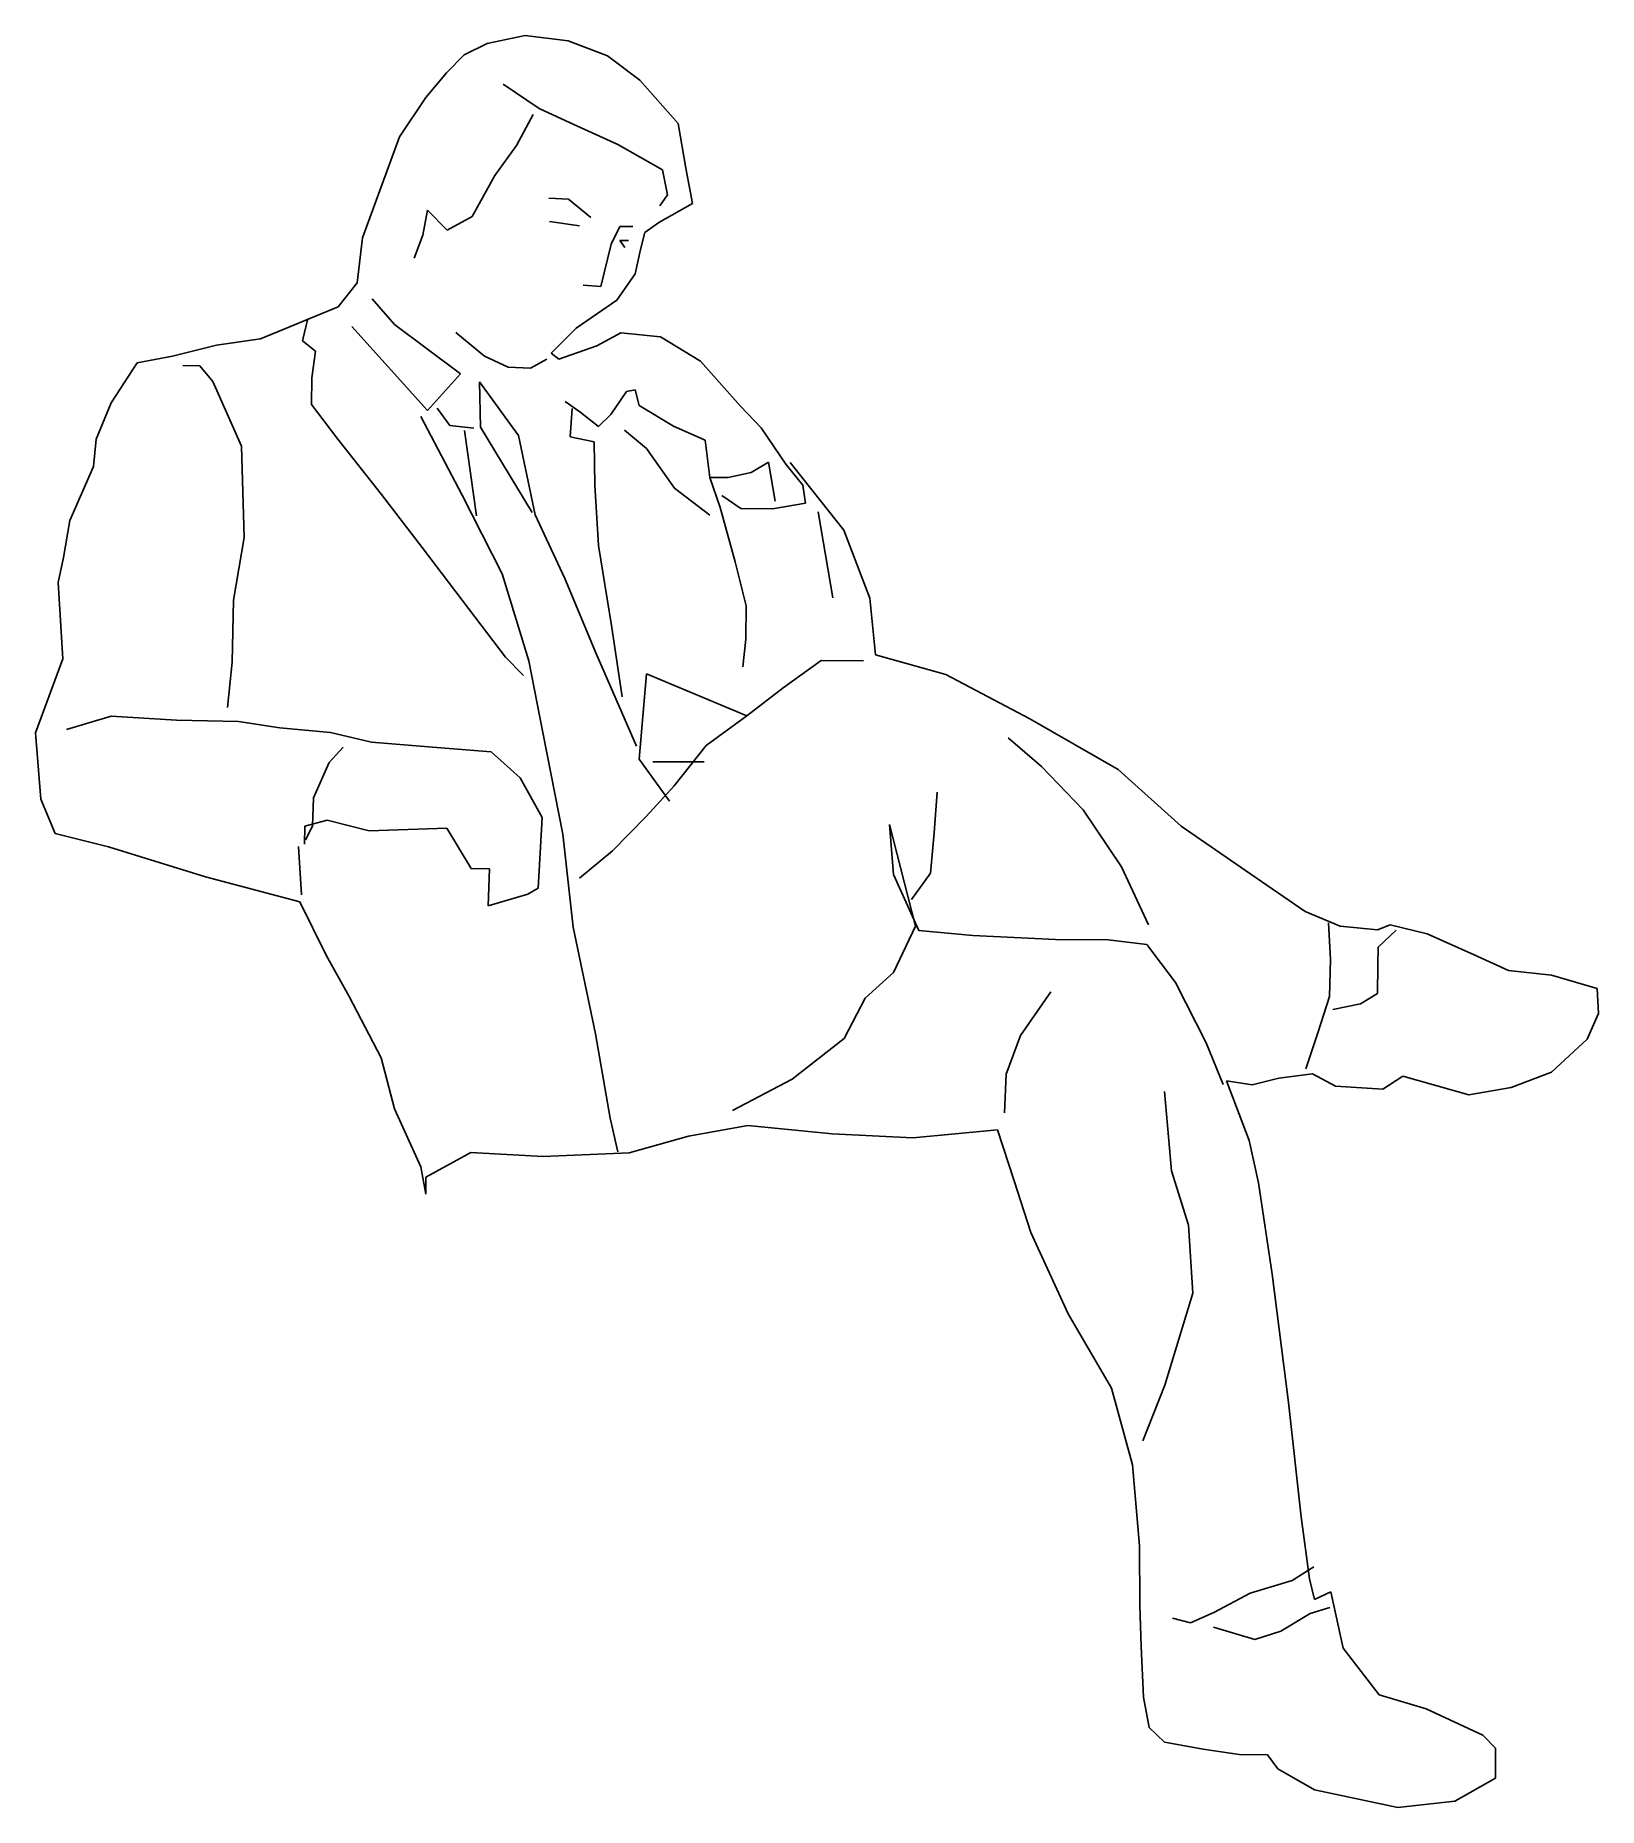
# Model space of a CAD drawing. Header units: millimetres. Extents: x -1633.46 to -1632.36, y 1777.93 to 1779.18.
import ezdxf

# ---------------------------------------------------------------- set-up
doc = ezdxf.new("R2010")
doc.units = ezdxf.units.MM
doc.header["$LTSCALE"] = 10
doc.layers.add('Humanos', color=2, linetype='Continuous')

msp = doc.modelspace()

# ---------------------------------------------------------------- linework, layer by layer
at = {"layer": 'Humanos'}
for p, q in [((-1633.1419, 1779.1725), (-1633.1151, 1779.1783)), ((-1633.1151, 1779.1783), (-1633.0849, 1779.1744)), ((-1633.1581, 1779.1645), (-1633.1419, 1779.1725)), ((-1633.0849, 1779.1744), (-1633.0571, 1779.1639)), ((-1633.1705, 1779.152), (-1633.1581, 1779.1645)), ((-1633.0571, 1779.1639), (-1633.0342, 1779.1467)), ((-1633.1852, 1779.1346), (-1633.1705, 1779.152)), ((-1633.1052, 1779.1267), (-1633.1306, 1779.1439)), ((-1633.0342, 1779.1467), (-1633.0072, 1779.1162)), ((-1633.2036, 1779.1069), (-1633.1852, 1779.1346)), ((-1633.1095, 1779.1225), (-1633.1212, 1779.1008)), ((-1633.0835, 1779.1168), (-1633.1052, 1779.1267)), ((-1633.0497, 1779.1014), (-1633.0835, 1779.1168)), ((-1633.0072, 1779.1162), (-1633.0019, 1779.0847)), ((-1633.2296, 1779.0356), (-1633.2036, 1779.1069)), ((-1633.1212, 1779.1008), (-1633.1365, 1779.0797)), ((-1633.0183, 1779.0836), (-1633.0497, 1779.1014)), ((-1633.1365, 1779.0797), (-1633.1525, 1779.0507)), ((-1633.0148, 1779.066), (-1633.0183, 1779.0836)), ((-1633.0019, 1779.0847), (-1632.9973, 1779.0598)), ((-1633.0203, 1779.0582), (-1633.0148, 1779.066)), ((-1633.184, 1779.0552), (-1633.1871, 1779.0376)), ((-1633.1701, 1779.0412), (-1633.184, 1779.0552)), ((-1633.0845, 1779.0629), (-1633.0985, 1779.0636)), ((-1633.0689, 1779.0501), (-1633.0845, 1779.0629)), ((-1632.9973, 1779.0598), (-1633.021, 1779.0466)), ((-1633.1525, 1779.0507), (-1633.1701, 1779.0412)), ((-1633.098, 1779.0473), (-1633.0768, 1779.0441)), ((-1633.0483, 1779.0438), (-1633.0545, 1779.0312)), ((-1633.0392, 1779.0438), (-1633.0483, 1779.0438)), ((-1633.021, 1779.0466), (-1633.0308, 1779.0395)), ((-1633.2335, 1779.0041), (-1633.2296, 1779.0356)), ((-1633.1871, 1779.0376), (-1633.1933, 1779.0213)), ((-1633.0545, 1779.0312), (-1633.0619, 1779.0014)), ((-1633.0424, 1779.0338), (-1633.0484, 1779.0338)), ((-1633.0484, 1779.0338), (-1633.0448, 1779.0289)), ((-1633.0308, 1779.0395), (-1633.0339, 1779.0274)), ((-1633.0339, 1779.0274), (-1633.0377, 1779.0104)), ((-1633.2469, 1778.9872), (-1633.2335, 1779.0041)), ((-1633.0377, 1779.0104), (-1633.0505, 1778.9917)), ((-1633.2072, 1778.9746), (-1633.2228, 1778.9928)), ((-1633.0505, 1778.9917), (-1633.0792, 1778.972)), ((-1633.0619, 1779.0014), (-1633.0742, 1779.0024)), ((-1633.3016, 1778.9646), (-1633.2469, 1778.9872)), ((-1633.2682, 1778.9789), (-1633.2719, 1778.9632)), ((-1633.1839, 1778.914), (-1633.2373, 1778.9732)), ((-1633.1606, 1778.9399), (-1633.2072, 1778.9746)), ((-1633.1438, 1778.9523), (-1633.164, 1778.9691)), ((-1633.0792, 1778.972), (-1633.0969, 1778.9545)), ((-1633.0647, 1778.9597), (-1633.0477, 1778.9687)), ((-1633.0477, 1778.9687), (-1633.0198, 1778.966)), ((-1633.0198, 1778.966), (-1632.9915, 1778.9489)), ((-1633.3635, 1778.9524), (-1633.3326, 1778.96)), ((-1633.3326, 1778.96), (-1633.3016, 1778.9646)), ((-1633.2719, 1778.9632), (-1633.2629, 1778.9558)), ((-1633.2629, 1778.9558), (-1633.2655, 1778.9371)), ((-1633.0969, 1778.9545), (-1633.0915, 1778.9502)), ((-1633.0915, 1778.9502), (-1633.0647, 1778.9597)), ((-1633.4068, 1778.9194), (-1633.3884, 1778.9477)), ((-1633.3884, 1778.9477), (-1633.3635, 1778.9524)), ((-1633.3563, 1778.9457), (-1633.3442, 1778.9456)), ((-1633.3442, 1778.9456), (-1633.3352, 1778.9346)), ((-1633.127, 1778.9445), (-1633.1438, 1778.9523)), ((-1633.1114, 1778.9438), (-1633.127, 1778.9445)), ((-1633.0998, 1778.9503), (-1633.1114, 1778.9438)), ((-1632.9915, 1778.9489), (-1632.9633, 1778.9171)), ((-1633.3352, 1778.9346), (-1633.3149, 1778.889)), ((-1633.2655, 1778.9371), (-1633.2656, 1778.9183)), ((-1633.1606, 1778.9399), (-1633.1839, 1778.914)), ((-1633.1198, 1778.8965), (-1633.1473, 1778.9343)), ((-1633.1473, 1778.9343), (-1633.1465, 1778.9024)), ((-1633.0438, 1778.9275), (-1633.0377, 1778.9286)), ((-1633.0377, 1778.9286), (-1633.0348, 1778.9177)), ((-1633.4173, 1778.894), (-1633.4068, 1778.9194)), ((-1633.2656, 1778.9183), (-1633.247, 1778.8939)), ((-1633.0869, 1778.9205), (-1633.0766, 1778.9132)), ((-1633.0548, 1778.9112), (-1633.0438, 1778.9275)), ((-1633.0348, 1778.9177), (-1633.0106, 1778.903)), ((-1632.9633, 1778.9171), (-1632.9488, 1778.9019)), ((-1633.1887, 1778.9098), (-1633.1595, 1778.8544)), ((-1633.1772, 1778.9158), (-1633.1682, 1778.9036)), ((-1633.1682, 1778.9036), (-1633.1512, 1778.9016)), ((-1633.0834, 1778.8956), (-1633.082, 1778.9156)), ((-1633.0766, 1778.9132), (-1633.0634, 1778.9028)), ((-1633.0634, 1778.9028), (-1633.0548, 1778.9112)), ((-1633.4193, 1778.8746), (-1633.4173, 1778.894)), ((-1633.247, 1778.8939), (-1633.2164, 1778.8549)), ((-1633.1579, 1778.8999), (-1633.1493, 1778.8398)), ((-1633.1465, 1778.9024), (-1633.1101, 1778.8423)), ((-1633.1081, 1778.8407), (-1633.1198, 1778.8965)), ((-1633.0665, 1778.8919), (-1633.0834, 1778.8956)), ((-1633.0661, 1778.8616), (-1633.0665, 1778.8919)), ((-1633.0296, 1778.8873), (-1633.0452, 1778.9002)), ((-1633.0106, 1778.903), (-1632.9883, 1778.8931)), ((-1632.9883, 1778.8931), (-1632.9849, 1778.867)), ((-1632.9488, 1778.9019), (-1632.9315, 1778.8763)), ((-1633.3149, 1778.889), (-1633.313, 1778.8247)), ((-1633.0098, 1778.8593), (-1633.0296, 1778.8873)), ((-1633.4359, 1778.8366), (-1633.4193, 1778.8746)), ((-1632.9849, 1778.867), (-1632.9778, 1778.8457)), ((-1632.9721, 1778.8669), (-1632.9849, 1778.867)), ((-1632.9558, 1778.8704), (-1632.9721, 1778.8669)), ((-1632.9436, 1778.8776), (-1632.9558, 1778.8704)), ((-1632.9389, 1778.8503), (-1632.9436, 1778.8776)), ((-1632.9315, 1778.8763), (-1632.9195, 1778.8616)), ((-1632.9284, 1778.8775), (-1632.8906, 1778.8299)), ((-1633.2164, 1778.8549), (-1633.1876, 1778.8177)), ((-1633.1595, 1778.8544), (-1633.1314, 1778.7991)), ((-1633.0634, 1778.8191), (-1633.0661, 1778.8616)), ((-1632.9851, 1778.8403), (-1633.0098, 1778.8593)), ((-1632.9632, 1778.845), (-1632.9765, 1778.8542)), ((-1632.9195, 1778.8616), (-1632.9177, 1778.8489)), ((-1632.9778, 1778.8457), (-1632.9672, 1778.8075)), ((-1632.9408, 1778.8448), (-1632.9632, 1778.845)), ((-1632.9177, 1778.8489), (-1632.9408, 1778.8448)), ((-1632.9087, 1778.8428), (-1632.8983, 1778.7821)), ((-1633.4404, 1778.8106), (-1633.4359, 1778.8366)), ((-1633.0872, 1778.7957), (-1633.1081, 1778.8407)), ((-1632.8906, 1778.8299), (-1632.8722, 1778.7819)), ((-1633.313, 1778.8247), (-1633.3206, 1778.7806)), ((-1633.1876, 1778.8177), (-1633.1595, 1778.7805)), ((-1633.0542, 1778.7627), (-1633.0634, 1778.8191)), ((-1633.4442, 1778.793), (-1633.4404, 1778.8106)), ((-1632.9672, 1778.8075), (-1632.9595, 1778.7765)), ((-1633.4409, 1778.7391), (-1633.4442, 1778.793)), ((-1633.1314, 1778.7991), (-1633.1125, 1778.7377)), ((-1633.0652, 1778.7434), (-1633.0872, 1778.7957)), ((-1633.3206, 1778.7806), (-1633.3216, 1778.7369)), ((-1633.1595, 1778.7805), (-1633.1289, 1778.7403)), ((-1632.8722, 1778.7819), (-1632.8683, 1778.7419)), ((-1632.9595, 1778.7765), (-1632.9597, 1778.7529)), ((-1633.0467, 1778.7124), (-1633.0542, 1778.7627)), ((-1633.0366, 1778.6777), (-1633.0652, 1778.7434)), ((-1632.9597, 1778.7529), (-1632.9617, 1778.7335)), ((-1632.8683, 1778.7419), (-1632.8187, 1778.7281)), ((-1633.4601, 1778.6871), (-1633.4409, 1778.7391)), ((-1633.3216, 1778.7369), (-1633.3249, 1778.7048)), ((-1633.1289, 1778.7403), (-1633.1162, 1778.7274)), ((-1633.1125, 1778.7377), (-1633.1026, 1778.6873)), ((-1632.9333, 1778.7187), (-1632.9065, 1778.7379)), ((-1632.9065, 1778.7379), (-1632.8768, 1778.7377)), ((-1633.0296, 1778.7286), (-1633.0349, 1778.6686)), ((-1632.9589, 1778.6989), (-1633.0296, 1778.7286)), ((-1632.9589, 1778.6989), (-1632.9333, 1778.7187)), ((-1632.8187, 1778.7281), (-1632.7596, 1778.6968)), ((-1633.4383, 1778.6894), (-1633.4067, 1778.6988)), ((-1633.4067, 1778.6988), (-1633.3607, 1778.696)), ((-1633.3607, 1778.696), (-1633.3171, 1778.6951)), ((-1633.3171, 1778.6951), (-1633.288, 1778.6906)), ((-1632.9876, 1778.678), (-1632.9589, 1778.6989)), ((-1632.7596, 1778.6968), (-1632.6974, 1778.6611)), ((-1633.4563, 1778.6404), (-1633.4601, 1778.6871)), ((-1633.288, 1778.6906), (-1633.2523, 1778.6873)), ((-1633.2523, 1778.6873), (-1633.2233, 1778.6804)), ((-1633.2233, 1778.6804), (-1633.1803, 1778.677)), ((-1633.1026, 1778.6873), (-1633.0886, 1778.6157)), ((-1632.7514, 1778.6634), (-1632.7748, 1778.6836)), ((-1633.2531, 1778.6661), (-1633.2433, 1778.6769)), ((-1633.1803, 1778.677), (-1633.1391, 1778.6737)), ((-1633.1391, 1778.6737), (-1633.1186, 1778.6554)), ((-1633.0349, 1778.6686), (-1633.0133, 1778.6388)), ((-1632.9889, 1778.6665), (-1633.0252, 1778.6667)), ((-1633.0102, 1778.6497), (-1632.9876, 1778.678)), ((-1633.2642, 1778.6413), (-1633.2531, 1778.6661)), ((-1633.1186, 1778.6554), (-1633.1031, 1778.6274)), ((-1632.7219, 1778.6329), (-1632.7514, 1778.6634)), ((-1632.6974, 1778.6611), (-1632.6529, 1778.6214)), ((-1633.0298, 1778.628), (-1633.0102, 1778.6497)), ((-1632.8269, 1778.6167), (-1632.8248, 1778.6452)), ((-1633.4462, 1778.6161), (-1633.4563, 1778.6404)), ((-1633.2649, 1778.6214), (-1633.2642, 1778.6413)), ((-1632.6949, 1778.5926), (-1632.7219, 1778.6329)), ((-1633.2704, 1778.6214), (-1633.2705, 1778.6087)), ((-1633.2546, 1778.6255), (-1633.2704, 1778.6214)), ((-1633.2699, 1778.6117), (-1633.2649, 1778.6214)), ((-1633.225, 1778.618), (-1633.2546, 1778.6255)), ((-1633.1704, 1778.62), (-1633.225, 1778.618)), ((-1633.1531, 1778.5914), (-1633.1704, 1778.62)), ((-1633.1031, 1778.6274), (-1633.1059, 1778.5777)), ((-1633.0536, 1778.6039), (-1633.0298, 1778.628)), ((-1632.8583, 1778.6224), (-1632.8556, 1778.5872)), ((-1632.8401, 1778.5508), (-1632.8583, 1778.6224)), ((-1632.8295, 1778.5883), (-1632.8269, 1778.6167)), ((-1632.6529, 1778.6214), (-1632.6077, 1778.5901)), ((-1633.4087, 1778.6067), (-1633.4462, 1778.6161)), ((-1633.3404, 1778.5856), (-1633.4087, 1778.6067)), ((-1633.2747, 1778.6069), (-1633.2726, 1778.5729)), ((-1633.0886, 1778.6157), (-1633.0813, 1778.5502)), ((-1633.0768, 1778.5847), (-1633.0536, 1778.6039)), ((-1632.6759, 1778.5519), (-1632.6949, 1778.5926)), ((-1633.2738, 1778.5681), (-1633.3404, 1778.5856)), ((-1633.1403, 1778.5913), (-1633.1531, 1778.5914)), ((-1633.1412, 1778.5652), (-1633.1403, 1778.5913)), ((-1632.8556, 1778.5872), (-1632.8377, 1778.5477)), ((-1632.843, 1778.5696), (-1632.8295, 1778.5883)), ((-1632.6077, 1778.5901), (-1632.5655, 1778.5613)), ((-1633.2553, 1778.5304), (-1633.2738, 1778.5681)), ((-1633.1132, 1778.5735), (-1633.1412, 1778.5652)), ((-1633.1059, 1778.5777), (-1633.1132, 1778.5735)), ((-1632.5655, 1778.5613), (-1632.5408, 1778.5508)), ((-1633.0813, 1778.5502), (-1633.0655, 1778.475)), ((-1632.8555, 1778.5182), (-1632.8401, 1778.5508)), ((-1632.8377, 1778.5477), (-1632.7996, 1778.5444)), ((-1632.7996, 1778.5444), (-1632.7414, 1778.5415)), ((-1632.5476, 1778.5273), (-1632.5492, 1778.5533)), ((-1632.5408, 1778.5508), (-1632.5147, 1778.5482)), ((-1632.5147, 1778.5482), (-1632.5056, 1778.5518)), ((-1632.5014, 1778.5481), (-1632.5142, 1778.5361)), ((-1632.5056, 1778.5518), (-1632.4796, 1778.5455)), ((-1632.4796, 1778.5455), (-1632.4464, 1778.5307)), ((-1633.2392, 1778.5012), (-1633.2553, 1778.5304)), ((-1632.7414, 1778.5415), (-1632.7044, 1778.5412)), ((-1632.7044, 1778.5412), (-1632.6772, 1778.538)), ((-1632.6772, 1778.538), (-1632.6568, 1778.5112)), ((-1632.5142, 1778.5361), (-1632.5143, 1778.5234)), ((-1632.4464, 1778.5307), (-1632.4222, 1778.5196)), ((-1632.8756, 1778.5001), (-1632.8555, 1778.5182)), ((-1632.5484, 1778.5012), (-1632.5476, 1778.5273)), ((-1632.5143, 1778.5234), (-1632.5145, 1778.5034)), ((-1632.4222, 1778.5196), (-1632.392, 1778.5163)), ((-1632.7662, 1778.4738), (-1632.7447, 1778.5046)), ((-1632.6568, 1778.5112), (-1632.6353, 1778.4686)), ((-1632.392, 1778.5163), (-1632.3599, 1778.507)), ((-1632.3599, 1778.507), (-1632.3588, 1778.4894)), ((-1633.2165, 1778.458), (-1633.2392, 1778.5012)), ((-1632.8904, 1778.4718), (-1632.8756, 1778.5001)), ((-1632.5565, 1778.4764), (-1632.5484, 1778.5012)), ((-1632.5266, 1778.4962), (-1632.5461, 1778.4921)), ((-1632.5145, 1778.5034), (-1632.5266, 1778.4962)), ((-1632.3588, 1778.4894), (-1632.3669, 1778.4713)), ((-1633.0655, 1778.475), (-1633.0551, 1778.4155)), ((-1632.927, 1778.443), (-1632.8904, 1778.4718)), ((-1632.7761, 1778.4466), (-1632.7662, 1778.4738)), ((-1632.6353, 1778.4686), (-1632.6234, 1778.4394)), ((-1632.5652, 1778.4504), (-1632.5565, 1778.4764)), ((-1632.3669, 1778.4713), (-1632.3919, 1778.4479)), ((-1633.2071, 1778.4221), (-1633.2165, 1778.458)), ((-1632.969, 1778.4209), (-1632.927, 1778.443)), ((-1632.7775, 1778.4194), (-1632.7761, 1778.4466)), ((-1632.6028, 1778.4392), (-1632.621, 1778.4418)), ((-1632.621, 1778.4418), (-1632.605, 1778.3999)), ((-1632.584, 1778.4439), (-1632.6028, 1778.4392)), ((-1632.5604, 1778.4468), (-1632.584, 1778.4439)), ((-1632.5441, 1778.4382), (-1632.5604, 1778.4468)), ((-1632.4967, 1778.4451), (-1632.5108, 1778.4361)), ((-1632.4502, 1778.432), (-1632.4967, 1778.4451)), ((-1632.3919, 1778.4479), (-1632.4205, 1778.4372)), ((-1632.6647, 1778.4343), (-1632.6597, 1778.3785)), ((-1632.5108, 1778.4361), (-1632.5441, 1778.4382)), ((-1632.4205, 1778.4372), (-1632.4502, 1778.432)), ((-1633.1886, 1778.3814), (-1633.2071, 1778.4221)), ((-1633.0551, 1778.4155), (-1633.0498, 1778.3918)), ((-1632.9582, 1778.4105), (-1633, 1778.403)), ((-1632.8988, 1778.4046), (-1632.9582, 1778.4105)), ((-1632.8419, 1778.4017), (-1632.8988, 1778.4046)), ((-1632.7824, 1778.4073), (-1632.8419, 1778.4017)), ((-1632.7706, 1778.3715), (-1632.7824, 1778.4073)), ((-1633, 1778.403), (-1633.0419, 1778.3912)), ((-1632.605, 1778.3999), (-1632.5985, 1778.3701)), ((-1633.1852, 1778.362), (-1633.1886, 1778.3814)), ((-1633.1534, 1778.3914), (-1633.1851, 1778.3741)), ((-1633.1025, 1778.3886), (-1633.1534, 1778.3914)), ((-1633.0419, 1778.3912), (-1633.1025, 1778.3886)), ((-1633.1851, 1778.3741), (-1633.1852, 1778.362)), ((-1632.7588, 1778.335), (-1632.7706, 1778.3715)), ((-1632.6597, 1778.3785), (-1632.6478, 1778.3402)), ((-1632.5985, 1778.3701), (-1632.5887, 1778.3058)), ((-1632.7326, 1778.2778), (-1632.7588, 1778.335)), ((-1632.6478, 1778.3402), (-1632.6446, 1778.2923)), ((-1632.5887, 1778.3058), (-1632.5773, 1778.2154)), ((-1632.6446, 1778.2923), (-1632.6645, 1778.2276)), ((-1632.7021, 1778.2255), (-1632.7326, 1778.2778)), ((-1632.6873, 1778.1714), (-1632.7021, 1778.2255)), ((-1632.6645, 1778.2276), (-1632.6799, 1778.1884)), ((-1632.5773, 1778.2154), (-1632.5683, 1778.1348)), ((-1632.6823, 1778.1144), (-1632.6873, 1778.1714)), ((-1632.5683, 1778.1348), (-1632.5625, 1778.0911)), ((-1632.6821, 1778.0726), (-1632.6823, 1778.1144)), ((-1632.5594, 1778.0995), (-1632.5747, 1778.09)), ((-1632.6044, 1778.0811), (-1632.63, 1778.0674)), ((-1632.5747, 1778.09), (-1632.6044, 1778.0811)), ((-1632.5625, 1778.0911), (-1632.559, 1778.0765)), ((-1632.559, 1778.0765), (-1632.5475, 1778.0819)), ((-1632.5475, 1778.0819), (-1632.5387, 1778.0424)), ((-1632.6811, 1778.0435), (-1632.6821, 1778.0726)), ((-1632.63, 1778.0674), (-1632.6464, 1778.0602)), ((-1632.5482, 1778.071), (-1632.5621, 1778.0668)), ((-1632.6464, 1778.0602), (-1632.6591, 1778.0634)), ((-1632.6011, 1778.0484), (-1632.6301, 1778.0571)), ((-1632.5621, 1778.0668), (-1632.5828, 1778.0543)), ((-1632.6795, 1778.0078), (-1632.6811, 1778.0435)), ((-1632.5828, 1778.0543), (-1632.6011, 1778.0484)), ((-1632.5387, 1778.0424), (-1632.5135, 1778.0095)), ((-1632.6755, 1777.9865), (-1632.6795, 1778.0078)), ((-1632.5135, 1778.0095), (-1632.4802, 1777.9995)), ((-1632.4802, 1777.9995), (-1632.4404, 1777.9811)), ((-1632.6646, 1777.9761), (-1632.6755, 1777.9865)), ((-1632.4404, 1777.9811), (-1632.4314, 1777.9719)), ((-1632.6374, 1777.9711), (-1632.6646, 1777.9761)), ((-1632.612, 1777.9673), (-1632.6374, 1777.9711)), ((-1632.4314, 1777.9719), (-1632.4315, 1777.9507)), ((-1632.592, 1777.9671), (-1632.612, 1777.9673)), ((-1632.5848, 1777.9573), (-1632.592, 1777.9671)), ((-1632.5589, 1777.9426), (-1632.5848, 1777.9573)), ((-1632.5002, 1777.93), (-1632.5589, 1777.9426)), ((-1632.4315, 1777.9507), (-1632.4602, 1777.9346)), ((-1632.4602, 1777.9346), (-1632.5002, 1777.93))]:
    msp.add_line(p, q, dxfattribs=at)

doc.saveas('drawing.dxf')
